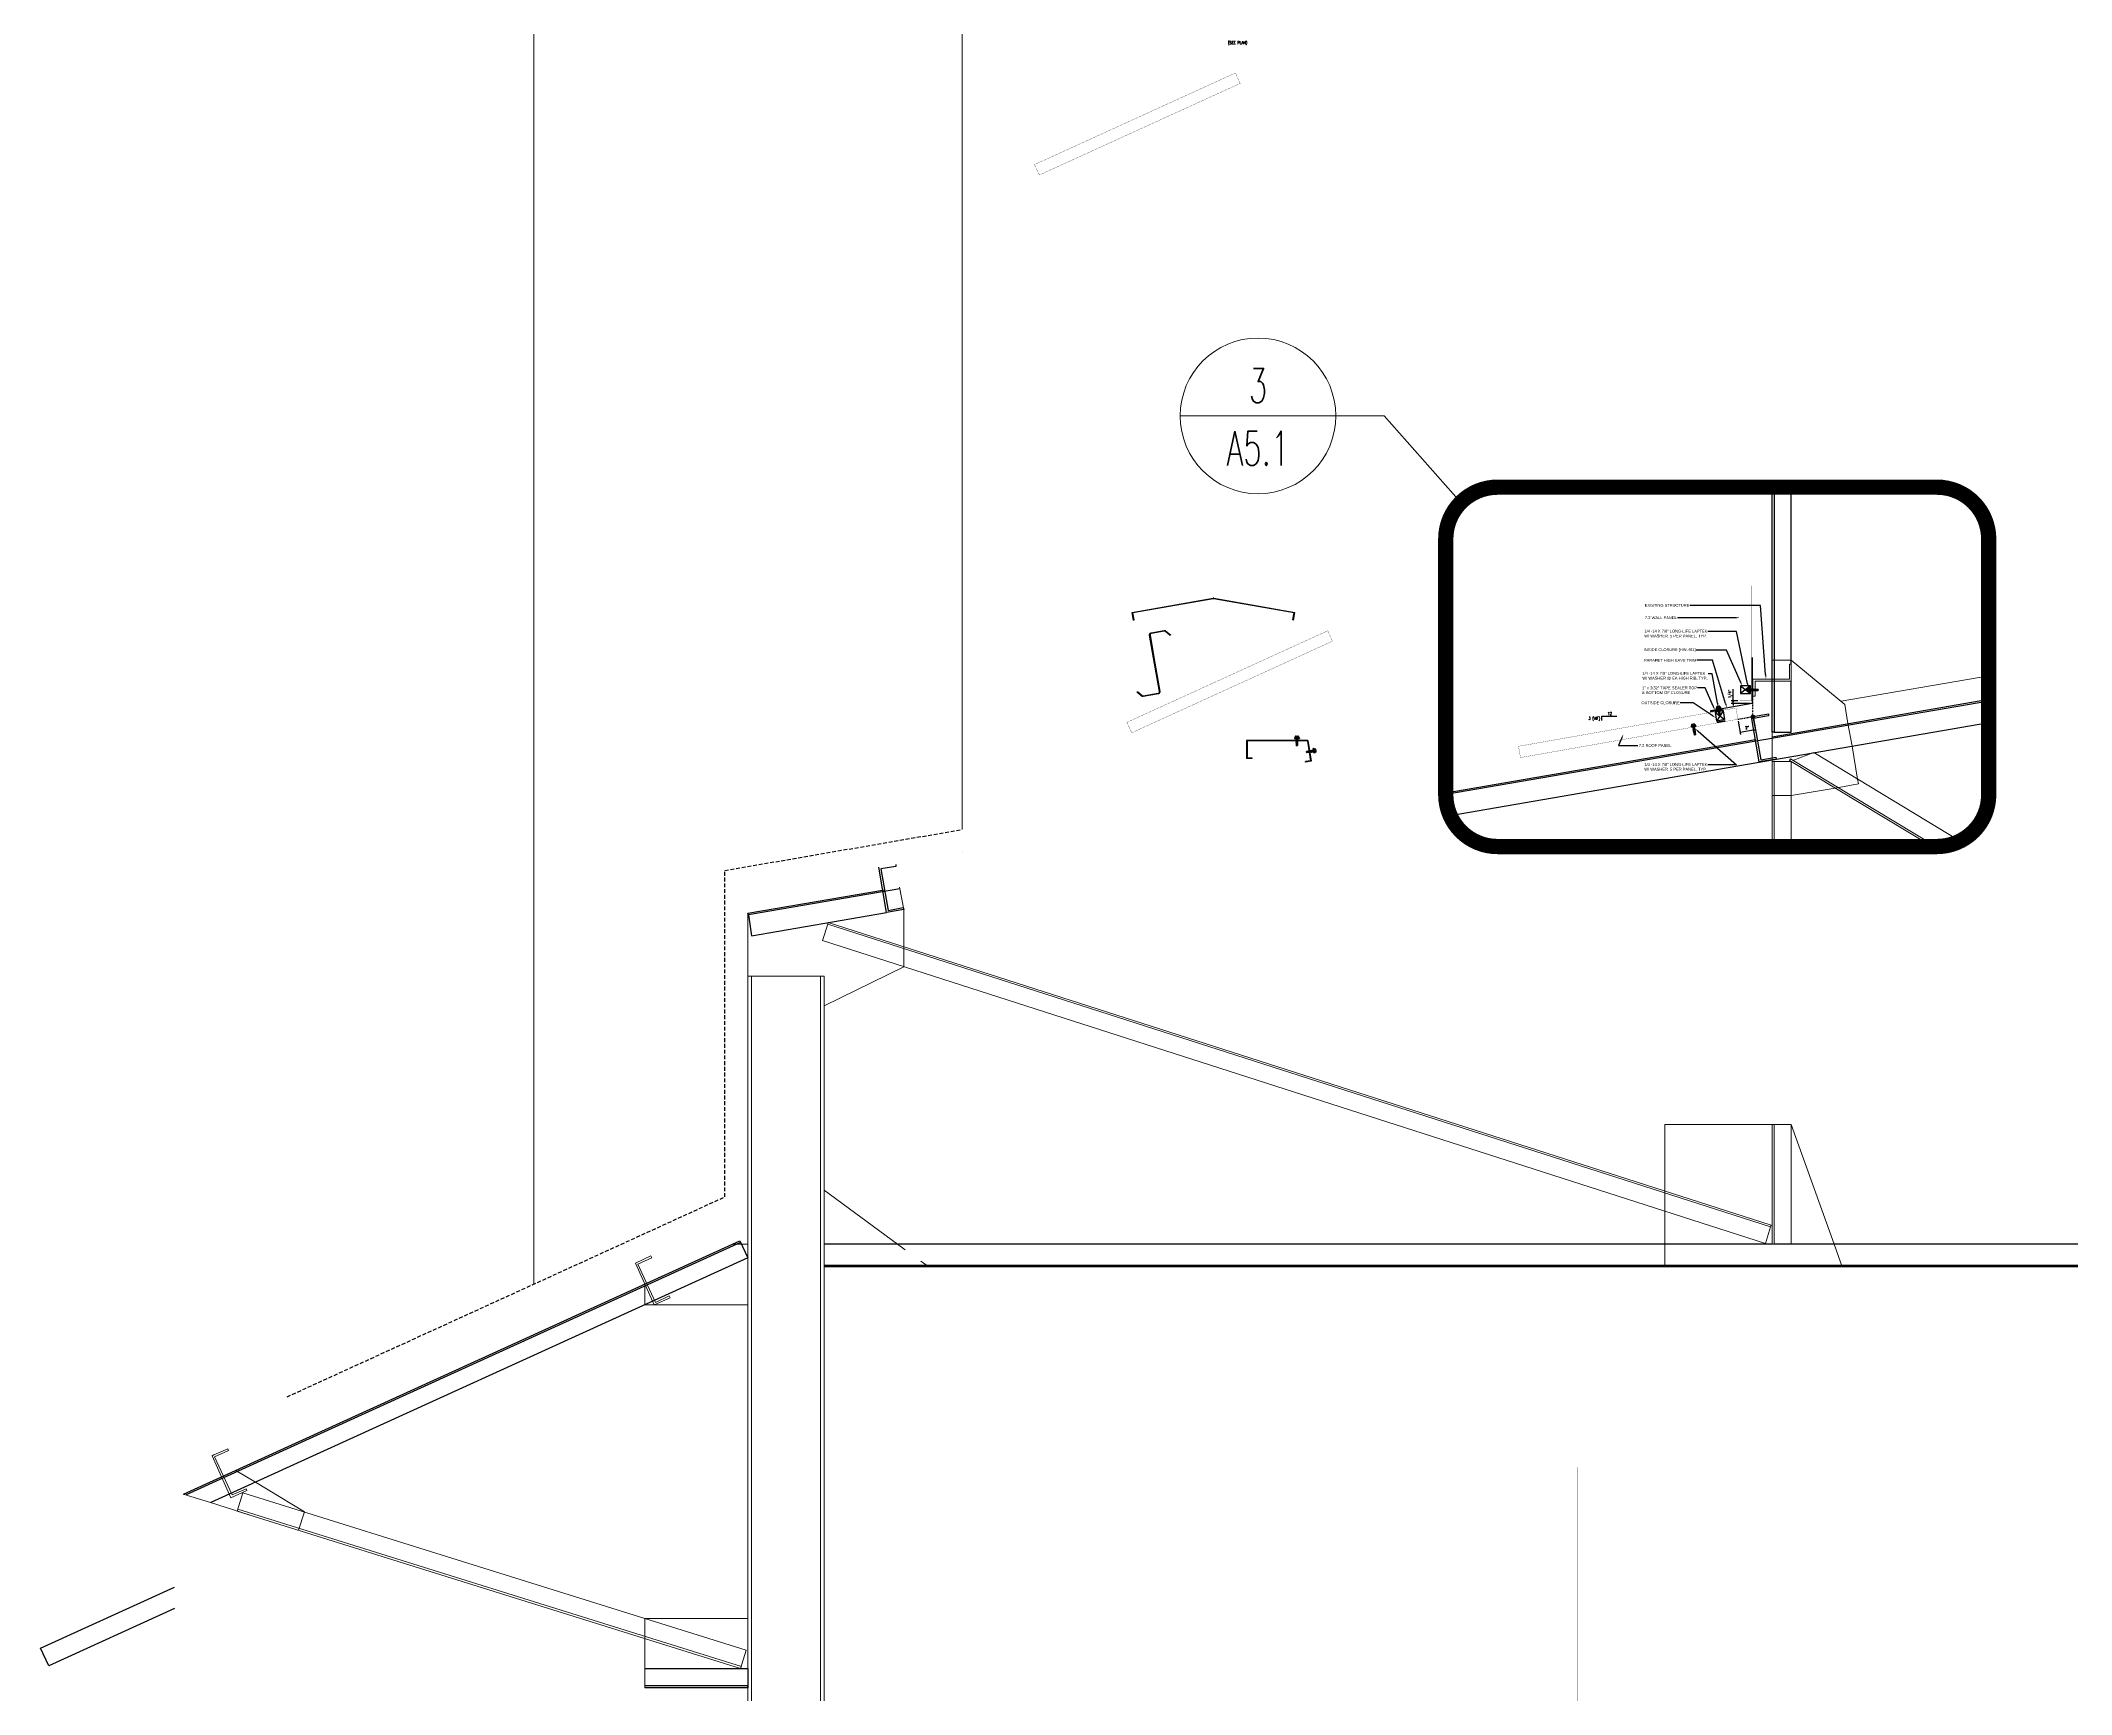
# Model space of a CAD drawing. Header units: inches. Extents: x -33163 to 19162, y -8858 to 30669.
# Drawn here: x -28619.5 to -28353.8, y -528.8 to -312.5 of the extents above; entities that cross this region are included whole.
import ezdxf
from ezdxf import colors
from ezdxf.entities.mleader import LeaderData, LeaderLine
from ezdxf.enums import TextEntityAlignment as Align
from ezdxf.math import Vec2, Vec3

# ---------------------------------------------------------------- set-up
doc = ezdxf.new("R2010")
doc.units = ezdxf.units.IN
for name, pattern in [('DASHED', [0.75, 0.5, -0.25]), ('DOT2', [0.125, 0, -0.125]), ('HIDDEN2', [0.1875, 0.125, -0.0625])]:
    doc.linetypes.add(name, pattern=pattern)
doc.layers.get('0').update_dxf_attribs({"color": 9, "lineweight": 0})
doc.layers.get('Defpoints').update_dxf_attribs({"color": 254})
for name, color, linetype, lineweight in [('07 - Roof Panels', 6, 'Continuous', 30), ('A-ANNO-SYMB-48', 12, 'Continuous', 9), ('A-ROOF-BELOW', 251, 'Continuous', 5), ('A-ROOF-EXIST', 7, 'Continuous', 30)]:
    doc.layers.add(name, color=color, linetype=linetype, lineweight=lineweight)
for name, color, linetype in [('A-ANNO-DIMS-04', 12, 'Continuous'), ('CLOSURE', 8, 'Continuous'), ('DIM-DETAILS', 7, 'Continuous'), ('FASTENER', 9, 'Continuous'), ('MARK', 1, 'Continuous'), ('SEALANT', 11, 'Continuous'), ('SECTION', 11, 'Continuous'), ('STLA', 12, 'Continuous'), ('TAPE', 9, 'Continuous'), ('TEXT', 7, 'Continuous'), ('TRIM', 4, 'Continuous'), ('TRUSS_Geometry', 12, 'Continuous')]:
    doc.layers.add(name, color=color, linetype=linetype)
doc.styles.add('ROMANS', font='romans.shx', dxfattribs={"width": 1.1})
doc.styles.add('Sheffield', font='arial.ttf', dxfattribs={"height": 0.175})
doc.styles.add('TEXT1', font='ROMANS.shx', dxfattribs={"width": 0.75, "height": 0.375})
doc.dimstyles.new('DETAIL', dxfattribs={"dimscale": 4, "dimtxt": 0.375, "dimasz": 0.0625, "dimexe": 0.0625, "dimexo": 0.0625, "dimgap": 0.0625, "dimtad": 1, "dimdec": 4, "dimzin": 3, "dimdsep": 46, "dimlunit": 4, "dimtxsty": 'TEXT1', "dimblk": 'ARCHTICK', "dimcen": 0.0625, "dimclrd": 7, "dimclre": 7, "dimclrt": 2, "dimadec": 0, "dimazin": 0, "dimtfac": 0.6, "dimtdec": 4, "dimtmove": 0, "dimatfit": 3, "dimfxl": 1, "dimfrac": 2, "dimtolj": 1, "dimtzin": 0, "dimarcsym": 0})

# ---------------------------------------------------------------- blocks, each defined once
blk = doc.blocks.new('DETL_TAG')
at = {"color": 0, "linetype": 'ByBlock'}
blk.add_line((20.36, 0), (-20.36, 0), dxfattribs=at)
blk.add_circle((0, 0), 20.36, dxfattribs=at)
at = {"color": 0, "linetype": 'ByBlock', "style": 'ROMANS', "width": 0.625}
for tag, p in [('NUMBER', (0, 7.92)), ('SHEET', (0, -8.49)), ('NOTE', (0, -28.8)), ('NOTE', (0, -40.97))]:
    blk.add_attdef(tag, text='', height=9, dxfattribs=at).set_placement(p, align=Align.MIDDLE)
blk = doc.blocks.new('A$C6938402A')
at = {"layer": 'TAPE'}
h = blk.add_hatch(dxfattribs=at)
h.set_pattern_fill('DOTS', color=256, scale=0.35, angle=270, style=0)
h.set_pattern_definition([(270, (-22.332364, -26.379487), (0.021875, -0.0109375), [0, -0.021875])])
h.paths.add_polyline_path([(-0.56, -0.04), (-0.55, -0.13), (0.44, 0.04), (0.42, 0.13)])
at = {"layer": 'SEALANT'}
for p, q in [((-0.56, -0.04), (0.42, 0.13)), ((-0.55, -0.13), (0.44, 0.04)), ((0.42, 0.13), (0.44, 0.04)), ((-0.56, -0.04), (-0.55, -0.13))]:
    blk.add_line(p, q, dxfattribs=at)
blk = doc.blocks.new('wp')
at = {"layer": 'SECTION'}
for p, q in [((-0.096, 0), (0.096, 0)), ((0, -0.096), (0, 0.096))]:
    blk.add_line(p, q, dxfattribs=at)
at = {"layer": 'SECTION', "const_width": 0.0625}
for points in [[(0, 0.031, 0.414214), (-0.031, 0, 1)], [(0, -0.031, 0.414214), (0.031, 0, 1)]]:
    blk.add_lwpolyline(points, format="xyb", dxfattribs=at)
at = {"layer": 'SECTION'}
blk.add_circle((0, 0), 0.0625, dxfattribs=at)
blk = doc.blocks.new('fz5')
at = {"layer": 'FASTENER'}
for p, q in [((-0.33, 0.07), (-0.33, 0.04)), ((-0.33, 0.04), (0.32, 0.04)), ((-0.23, 0.17), (0.21, 0.17)), ((-0.22, 0.31), (-0.22, 0.17)), ((-0.16, 0.34), (0.16, 0.34)), ((-0.14, -0.01), (0.04, 0.04)), ((-0.11, 0.31), (-0.11, 0.17)), ((-0.11, -0.03), (0.14, 0.04)), ((-0.09, 0.04), (-0.09, 0)), ((-0.09, 0.04), (0.08, 0.04)), ((0.08, 0.04), (0.13, 0.04)), ((0.08, 0.02), (0.08, -0.04)), ((0.1, 0.31), (0.1, 0.17)), ((0.14, 0.04), (0.13, 0.04)), ((0.21, 0.31), (0.21, 0.17)), ((0.32, 0.07), (0.32, 0.04)), ((-0.11, -0.03), (-0.14, -0.01)), ((-0.14, -0.1), (0.1, -0.04)), ((-0.11, -0.13), (-0.14, -0.1)), ((-0.14, -0.2), (0.1, -0.13)), ((-0.11, -0.22), (-0.14, -0.2)), ((-0.14, -0.29), (0.1, -0.22)), ((-0.11, -0.31), (-0.14, -0.29)), ((-0.14, -0.38), (0.1, -0.31)), ((-0.11, -0.4), (-0.14, -0.38)), ((-0.12, -0.46), (0.09, -0.4)), ((-0.09, -0.48), (-0.12, -0.46)), ((-0.11, -0.13), (0.14, -0.06)), ((-0.11, -0.22), (0.14, -0.15)), ((-0.11, -0.31), (0.14, -0.24)), ((-0.11, -0.4), (0.14, -0.33)), ((-0.09, -0.03), (-0.09, -0.09)), ((-0.09, -0.12), (-0.09, -0.18)), ((-0.08, -0.27), (-0.09, -0.21)), ((-0.09, -0.48), (0.12, -0.42)), ((-0.08, -0.36), (-0.08, -0.3)), ((-0.07, -0.45), (-0.08, -0.39)), ((-0.07, -0.52), (-0.07, -0.48)), ((-0.07, -0.52), (-0.07, -0.82)), ((0, -0.87), (-0.07, -0.82)), ((0, -0.85), (0.01, -0.71)), ((0, -0.87), (0.06, -0.82)), ((0.06, -0.52), (0.07, -0.44)), ((0.06, -0.52), (0.06, -0.82)), ((0.07, -0.41), (0.07, -0.35)), ((0.08, -0.07), (0.08, -0.13)), ((0.08, -0.16), (0.08, -0.21)), ((0.08, -0.22), (0.08, -0.21)), ((0.08, -0.32), (0.08, -0.25)), ((0.12, -0.42), (0.09, -0.4)), ((0.14, -0.06), (0.1, -0.04)), ((0.14, -0.15), (0.1, -0.13)), ((0.14, -0.24), (0.1, -0.22)), ((0.14, -0.33), (0.1, -0.31))]:
    blk.add_line(p, q, dxfattribs=at)
for centre, radius, start, end in [((-0.23, 0.07), 0.1, 90, 180), ((-0.16, 0.27), 0.0628, 29.8754, 150.1246), ((0, 0.14), 0.196, 56.9974, 123.0026), ((0.16, 0.27), 0.0628, 29.8754, 150.1246), ((0.22, 0.07), 0.1, 0, 90), ((-0.04, -0.72), 0.0461, 11.1445, 130.906), ((0.04, -0.85), 0.0422, 55.4585, 194.8454), ((0.07, -0.52), 0.01, 175.9484, 180)]:
    blk.add_arc(centre, radius, start, end, dxfattribs=at)
blk = doc.blocks.new('Z8X25')
at = {"layer": 'STLA'}
blk.add_lwpolyline([(-1.65, 0.75), (-1.14, 0.14, 0.221695), (-1, 0.07), (1, 0.07, 0.414214), (1.18, 0.26), (1.18, 4), (1.18, 7.74, -0.414214), (1.44, 8), (3.19, 8, -0.221695), (3.39, 7.91), (3.9, 7.3), (3.84, 7.25), (3.33, 7.86, 0.221695), (3.19, 7.93), (1.44, 7.93, 0.414214), (1.26, 7.74), (1.26, 4), (1.26, 0.26, -0.414214), (1, 0), (-1, 0, -0.221695), (-1.2, 0.09), (-1.71, 0.7)], format="xyb", close=True, dxfattribs=at)
blk = doc.blocks.new('fz2')
at = {"layer": 'FASTENER'}
for p, q in [((-0.32, 0.07), (-0.32, 0.04)), ((-0.32, 0.04), (0.32, 0.04)), ((-0.22, 0.31), (-0.22, 0.17)), ((-0.22, 0.17), (0.22, 0.17)), ((-0.16, 0.34), (0.16, 0.34)), ((-0.14, -0.02), (0.05, 0.04)), ((-0.11, 0.31), (-0.11, 0.17)), ((-0.1, -0.04), (0.14, 0.03)), ((-0.09, 0.04), (0.09, 0.04)), ((-0.09, 0.04), (-0.09, 0)), ((0.09, 0.04), (0.13, 0.04)), ((0.09, 0.02), (0.09, -0.04)), ((0.11, 0.31), (0.11, 0.17)), ((0.14, 0.03), (0.13, 0.04)), ((0.22, 0.31), (0.22, 0.17)), ((0.32, 0.07), (0.32, 0.04)), ((-0.1, -0.04), (-0.14, -0.02)), ((-0.14, -0.11), (0.1, -0.04)), ((-0.1, -0.13), (-0.14, -0.11)), ((-0.14, -0.2), (0.1, -0.13)), ((-0.1, -0.22), (-0.14, -0.2)), ((-0.14, -0.29), (0.1, -0.22)), ((-0.1, -0.31), (-0.14, -0.29)), ((-0.14, -0.38), (0.1, -0.31)), ((-0.1, -0.4), (-0.14, -0.38)), ((-0.14, -0.47), (0.1, -0.4)), ((-0.1, -0.49), (-0.14, -0.47)), ((-0.14, -0.56), (0.1, -0.49)), ((-0.1, -0.58), (-0.14, -0.56)), ((-0.14, -0.65), (0.1, -0.58)), ((-0.1, -0.67), (-0.14, -0.65)), ((-0.14, -0.74), (0.1, -0.67)), ((-0.1, -0.76), (-0.14, -0.74)), ((-0.1, -0.13), (0.14, -0.06)), ((-0.1, -0.22), (0.14, -0.15)), ((-0.1, -0.31), (0.14, -0.24)), ((-0.1, -0.4), (0.14, -0.33)), ((-0.1, -0.49), (0.14, -0.42)), ((-0.1, -0.58), (0.14, -0.51)), ((-0.1, -0.67), (0.14, -0.6)), ((-0.1, -0.76), (0.14, -0.69)), ((-0.09, -0.03), (-0.09, -0.09)), ((-0.09, -0.12), (-0.09, -0.18)), ((-0.09, -0.21), (-0.09, -0.27)), ((-0.09, -0.3), (-0.09, -0.36)), ((-0.09, -0.39), (-0.09, -0.46)), ((-0.09, -0.49), (-0.09, -0.55)), ((-0.09, -0.58), (-0.09, -0.64)), ((-0.09, -0.67), (-0.09, -0.73)), ((-0.09, -0.76), (-0.09, -1.05)), ((0, -1.11), (-0.09, -1.05)), ((0, -1.1), (0.01, -0.91)), ((0, -1.11), (0.09, -1.05)), ((0.09, -0.07), (0.09, -0.13)), ((0.09, -0.16), (0.09, -0.22)), ((0.09, -0.25), (0.09, -0.32)), ((0.09, -0.35), (0.09, -0.41)), ((0.09, -0.44), (0.09, -0.5)), ((0.09, -0.53), (0.09, -0.59)), ((0.09, -0.62), (0.09, -0.68)), ((0.09, -0.71), (0.09, -1.05)), ((0.14, -0.06), (0.1, -0.04)), ((0.14, -0.15), (0.1, -0.13)), ((0.14, -0.24), (0.1, -0.22)), ((0.14, -0.33), (0.1, -0.31)), ((0.14, -0.42), (0.1, -0.4)), ((0.14, -0.51), (0.1, -0.49)), ((0.14, -0.6), (0.1, -0.58)), ((0.14, -0.69), (0.1, -0.67))]:
    blk.add_line(p, q, dxfattribs=at)
for centre, radius, start, end in [((-0.22, 0.07), 0.1, 90, 180), ((-0.16, 0.27), 0.0628, 29.8754, 150.1246), ((0, 0.14), 0.196, 56.9974, 123.0026), ((0.16, 0.27), 0.0628, 29.8754, 150.1246), ((0.22, 0.07), 0.1, 0, 90), ((-0.05, -0.92), 0.0615, 11.1445, 130.906), ((0.05, -1.1), 0.0563, 55.4585, 194.8454)]:
    blk.add_arc(centre, radius, start, end, dxfattribs=at)
blk = doc.blocks.new('_ArchTick')
at = {"color": 0, "linetype": 'ByBlock', "const_width": 0.15}
blk.add_lwpolyline([(-0.5, -0.5), (0.5, 0.5)], dxfattribs=at)
blk = doc.blocks.new('*D346')
at = {"layer": 'Defpoints', "color": 0, "transparency": 16777216}
for p in [(-28395.48, -400.93), (-28397.45, -401.28), (-28397.15, -403.01)]:
    blk.add_point(p, dxfattribs=at)
at = {"layer": 'TEXT', "color": 7, "lineweight": -2, "transparency": 16777216}
for p, q in [((-28397.41, -401.52), (-28397.1, -403.26)), ((-28395.18, -402.66), (-28397.15, -403.01)), ((-28395.44, -401.18), (-28395.13, -402.91))]:
    blk.add_line(p, q, dxfattribs=at)
at = {"layer": 'TEXT', "color": 7, "lineweight": -2, "transparency": 16777216, "xscale": 0.25, "yscale": 0.25, "zscale": 0.25}
for p, rotation in [((-28397.15, -403.01), 190.0000000000643), ((-28395.18, -402.66), 10.00000000006423)]:
    blk.add_blockref('_ArchTick', p, dxfattribs=dict(at, rotation=rotation))
at = {"layer": 'TEXT', "color": 2, "transparency": 16777216, "insert": (-28396.24, -402.37), "char_height": 0.375, "attachment_point": 5, "rotation": 10, "style": 'TEXT1'}
blk.add_mtext('\\A1;2"', dxfattribs=at)
blk = doc.blocks.new('A$C04AA0F9A')
at = {"layer": 'STLA'}
for p, q in [((-6.14, 4.01), (4.45, 5.87)), ((4.46, 5.81), (-6.07, 3.96)), ((15.05, 3.96), (4.52, 5.81)), ((4.53, 5.87), (15.12, 4.01)), ((-5.96, 3.02), (-6.14, 4.01)), ((-5.9, 3.03), (-6.07, 3.96)), ((-5.96, 3.02), (-5.9, 3.03)), ((14.89, 3.03), (15.05, 3.96)), ((14.95, 3.02), (14.89, 3.03)), ((14.95, 3.02), (15.12, 4.01))]:
    blk.add_line(p, q, dxfattribs=at)
for radius in [0.247, 0.187]:
    blk.add_arc((4.49, 5.63), radius, 80, 100, dxfattribs=at)
blk = doc.blocks.new('fz9')
at = {"layer": 'FASTENER'}
for p, q in [((-0.32, 0.07), (-0.32, 0.04)), ((-0.32, 0.04), (0.32, 0.04)), ((-0.22, 0.31), (-0.22, 0.17)), ((-0.22, 0.17), (0.22, 0.17)), ((-0.16, 0.34), (0.16, 0.34)), ((-0.14, -0.02), (0.05, 0.04)), ((-0.11, 0.31), (-0.11, 0.17)), ((-0.1, -0.04), (0.14, 0.03)), ((-0.09, 0.04), (0.09, 0.04)), ((-0.09, 0.04), (-0.09, 0)), ((0.09, 0.04), (0.13, 0.04)), ((0.09, 0.02), (0.09, -0.04)), ((0.11, 0.31), (0.11, 0.17)), ((0.14, 0.03), (0.13, 0.04)), ((0.22, 0.31), (0.22, 0.17)), ((0.32, 0.07), (0.32, 0.04)), ((-0.1, -0.04), (-0.14, -0.02)), ((-0.14, -0.11), (0.1, -0.04)), ((-0.1, -0.13), (-0.14, -0.11)), ((-0.14, -0.2), (0.1, -0.13)), ((-0.1, -0.22), (-0.14, -0.2)), ((-0.14, -0.29), (0.1, -0.22)), ((-0.1, -0.31), (-0.14, -0.29)), ((-0.14, -0.38), (0.1, -0.31)), ((-0.1, -0.4), (-0.14, -0.38)), ((-0.14, -0.47), (0.1, -0.4)), ((-0.1, -0.49), (-0.14, -0.47)), ((-0.14, -0.56), (0.1, -0.49)), ((-0.1, -0.58), (-0.14, -0.56)), ((-0.1, -0.13), (0.14, -0.06)), ((-0.1, -0.22), (0.14, -0.15)), ((-0.1, -0.31), (0.14, -0.24)), ((-0.1, -0.4), (0.14, -0.33)), ((-0.1, -0.49), (0.14, -0.42)), ((-0.1, -0.58), (0.14, -0.51)), ((-0.09, -0.03), (-0.09, -0.09)), ((-0.09, -0.12), (-0.09, -0.18)), ((-0.09, -0.21), (-0.09, -0.27)), ((-0.09, -0.3), (-0.09, -0.36)), ((-0.09, -0.39), (-0.09, -0.46)), ((-0.09, -0.49), (-0.09, -0.55)), ((-0.09, -0.58), (-0.09, -0.87)), ((0, -0.93), (-0.09, -0.87)), ((0, -0.91), (0.01, -0.73)), ((0, -0.93), (0.09, -0.87)), ((0.09, -0.07), (0.09, -0.13)), ((0.09, -0.16), (0.09, -0.22)), ((0.09, -0.25), (0.09, -0.32)), ((0.09, -0.35), (0.09, -0.41)), ((0.09, -0.44), (0.09, -0.5)), ((0.09, -0.53), (0.09, -0.87)), ((0.14, -0.06), (0.1, -0.04)), ((0.14, -0.15), (0.1, -0.13)), ((0.14, -0.24), (0.1, -0.22)), ((0.14, -0.33), (0.1, -0.31)), ((0.14, -0.42), (0.1, -0.4)), ((0.14, -0.51), (0.1, -0.49))]:
    blk.add_line(p, q, dxfattribs=at)
for centre, radius, start, end in [((-0.22, 0.07), 0.1, 90, 180), ((-0.16, 0.27), 0.0628, 29.8754, 150.1246), ((0, 0.14), 0.196, 56.9974, 123.0026), ((0.16, 0.27), 0.0628, 29.8754, 150.1246), ((0.22, 0.07), 0.1, 0, 90), ((-0.05, -0.74), 0.0615, 11.1445, 130.906), ((0.05, -0.91), 0.0563, 55.4585, 194.8454)]:
    blk.add_arc(centre, radius, start, end, dxfattribs=at)
blk = doc.blocks.new('slopl1')
at = {"layer": 'MARK', "color": 6}
blk.add_lwpolyline([(0, 0), (0, 0.137), (0.487, 0.137)], dxfattribs=at)
at = {"layer": 'MARK', "color": 2, "style": 'TEXT1', "width": 0.75}
blk.add_text('12', height=0.0938, dxfattribs=at).set_placement((0.191, 0.178))
blk.add_attdef('SLOPL1', text='', height=0.0938, dxfattribs=at).set_placement((-0.055, 0.024), align=Align.RIGHT)

msp = doc.modelspace()

# ---------------------------------------------------------------- linework, layer by layer
at = {"layer": '07 - Roof Panels', "const_width": 0.03}
for points in [[(-28488.83539, -330.10835), (-28462.56159, -318.12573), (-28463.18402, -316.76096), (-28489.46325, -328.74606)], [(-28395.71831, -398.86903), (-28395.71831, -383.80533), (-28397.21831, -383.80533), (-28397.21831, -398.86903)], [(-28476.75574, -403.05157), (-28450.48194, -391.06895), (-28451.10437, -389.70419), (-28477.3836, -401.68929)], [(-28425.89038, -406.29158), (-28397.45184, -401.2771), (-28397.71231, -399.79989), (-28426.15674, -404.81541)], [(-28416.40508, -557.57055), (-28416.40508, -499.11418), (-28418.43677, -499.11418), (-28418.43676, -557.57055)]]:
    msp.add_lwpolyline(points, close=True, dxfattribs=at)
at = {"layer": 'A-ANNO-SYMB-48'}
msp.add_lwpolyline([(-28450.04681, -361.61061), (-28443.73782, -361.61061), (-28433.68416, -372.91401)], dxfattribs=at)
at = {"layer": 'A-ANNO-SYMB-48', "linetype": 'HIDDEN2', "const_width": 2, "flags": 128}
msp.add_lwpolyline([(-28435.66997, -377.7082), (-28435.66997, -411.14558, 0.414213562), (-28428.88997, -417.92558), (-28371.42628, -417.92558, 0.414213562), (-28364.64628, -411.14558), (-28364.64628, -377.7082, 0.414213562), (-28371.42628, -370.9282), (-28428.88997, -370.9282, 0.414213562)], format="xyb", close=True, dxfattribs=at)
at = {"layer": 'A-ROOF-BELOW', "color": 40, "linetype": 'Continuous', "lineweight": 0}
for p, q in [((-28554.94888, -121.77168), (-28554.94888, -475.14754)), ((-28498.94888, -121.77168), (-28498.94888, -415.70298))]:
    msp.add_line(p, q, dxfattribs=at)
at = {"layer": 'A-ROOF-BELOW', "linetype": 'Continuous', "lineweight": 0}
msp.add_line((-28498.94888, -418.74723), (-28498.94888, -418.75), dxfattribs=at)
at = {"layer": 'A-ROOF-EXIST', "linetype": 'DASHED'}
msp.add_lwpolyline([(-28587.23096, -489.88514), (-28529.97423, -463.74597), (-28529.97423, -421.05174), (-28498.94888, -415.70298)], dxfattribs=at)
at = {"layer": 'CLOSURE'}
for p, q in [((-28397.12533, -396.91718), (-28397.12533, -397.91718)), ((-28395.81809, -396.91718), (-28397.12533, -396.91718)), ((-28397.12533, -396.91718), (-28395.81809, -397.91718)), ((-28395.81809, -396.91718), (-28397.12533, -397.91718)), ((-28397.12533, -397.91718), (-28395.81809, -397.91718)), ((-28395.81809, -397.91718), (-28395.81809, -396.91718)), ((-28399.39974, -400.16954), (-28400.44548, -400.35393)), ((-28400.44548, -400.35393), (-28400.24176, -401.50929)), ((-28400.44548, -400.35393), (-28399.19602, -401.3249)), ((-28399.39974, -400.16954), (-28400.24176, -401.50929)), ((-28399.39974, -400.16954), (-28399.19602, -401.3249)), ((-28399.19602, -401.3249), (-28400.24176, -401.50929))]:
    msp.add_line(p, q, dxfattribs=at)
at = {"layer": 'DIM-DETAILS', "linetype": 'DOT2', "ltscale": 0.3}
for p, q in [((-28395.48222, -400.92981), (-28395.48222, -397.96902)), ((-28397.45184, -401.2771), (-28395.48222, -400.92981))]:
    msp.add_line(p, q, dxfattribs=at)
at = {"layer": 'STLA'}
for p, q in [((-28461.72641, -404.06151), (-28461.72658, -406.41243)), ((-28460.97658, -406.41245), (-28461.72658, -406.41243)), ((-28453.71635, -404.05146), (-28461.71635, -404.05146)), ((-28461.66391, -404.11396), (-28461.66407, -406.34993)), ((-28460.97657, -406.34995), (-28461.66407, -406.34993)), ((-28453.79084, -404.11396), (-28461.66391, -404.11396)), ((-28460.97658, -406.41245), (-28460.97657, -406.34995)), ((-28453.76596, -404.13508), (-28453.34282, -406.7136)), ((-28453.71635, -404.05146), (-28453.27102, -406.76516)), ((-28453.34282, -406.7136), (-28454.02124, -406.82494)), ((-28454.01112, -406.88661), (-28454.02124, -406.82494)), ((-28453.27102, -406.76516), (-28454.01112, -406.88661))]:
    msp.add_line(p, q, dxfattribs=at)
at = {"layer": 'TEXT', "color": 7}
for p, q in [((-28398.09363, -398.86903), (-28398.09363, -397.33682)), ((-28403.32763, -399.12402), (-28403.72547, -399.12402)), ((-28397.46831, -398.86903), (-28398.34363, -398.86903)), ((-28395.84662, -399.21429), (-28398.34363, -399.21429)), ((-28398.09363, -399.21429), (-28398.09363, -398.86903)), ((-28398.09363, -399.21429), (-28398.09363, -399.46429))]:
    msp.add_line(p, q, dxfattribs=at)
at = {"layer": 'TRIM'}
msp.add_lwpolyline([(-28395.59662, -393.21429), (-28395.59662, -399.21429), (-28401.01306, -400.16935, 0.911308542), (-28400.99678, -400.26168), (-28400.50438, -400.17486)], format="xyb", dxfattribs=at)
at = {"layer": 'TRUSS_Geometry', "lineweight": 25}
for points in [[(-28392.70965, -370.9282), (-28392.70965, -402.97316), (-28392.97634, -402.97316), (-28392.97634, -370.9282)], [(-28390.46966, -394.0665), (-28390.46966, -370.9282)], [(-28392.70965, -402.97316), (-28390.46966, -402.97316), (-28390.46966, -396.30649)], [(-28364.64628, -398.89483), (-28435.66997, -411.13921)], [(-28392.97634, -403.55983), (-28364.64628, -398.66327)], [(-28435.10688, -413.85083), (-28364.64628, -401.70245)], [(-28435.66997, -410.91655), (-28395.16302, -403.93316)], [(-28507.07166, -423.44876), (-28526.89634, -426.86651), (-28526.94964, -426.65317), (-28509.08074, -423.57257)], [(-28526.89634, -426.86651), (-28526.46966, -429.58652), (-28508.81634, -426.54652)], [(-28600.79477, -502.60659), (-28528.01629, -469.47983), (-28526.94964, -471.71982), (-28597.20684, -503.73124)], [(-28528.01629, -469.47983), (-28527.90969, -469.69317), (-28600.4541, -502.71336)], [(-28392.97634, -469.9065), (-28516.97634, -469.9065)], [(-28285.18963, -469.9065), (-28392.70965, -469.9065)], [(-28516.97634, -472.67982), (-28052.97634, -472.67982)], [(-28052.97634, -472.89316), (-28516.97634, -472.89316)], [(-28601.95663, -517.55316), (-28618.40875, -525.04927), (-28619.4754, -522.75597), (-28601.95663, -514.78191)], [(-28540.44297, -525.42648), (-28526.94964, -525.42648), (-28526.94964, -527.93316), (-28540.44297, -527.93316)], [(-28526.94964, -527.93316), (-28526.94964, -527.66647), (-28540.44297, -527.66647)]]:
    msp.add_lwpolyline(points, dxfattribs=at)
at = {"layer": 'TRUSS_Geometry', "lineweight": 18}
for points in [[(-28395.48301, -396.03985), (-28390.68296, -396.03985), (-28390.68296, -394.0665), (-28390.46966, -394.0665), (-28390.46966, -396.30649), (-28395.21633, -396.30649), (-28395.21633, -398.27984), (-28395.48301, -398.27984)], [(-28539.64303, -471.45318), (-28539.53636, -471.71984), (-28541.3497, -472.51984), (-28539.05636, -477.53318), (-28537.24303, -476.67984), (-28537.13636, -476.94651), (-28539.21636, -477.85318), (-28541.6697, -472.41318)], [(-28592.49636, -502.11984), (-28594.57635, -503.07984), (-28597.02964, -497.58652), (-28596.81634, -497.47983), (-28595.00303, -496.67982), (-28594.89634, -496.89316), (-28596.70965, -497.74651), (-28594.41636, -502.70651), (-28592.60296, -501.9065)]]:
    msp.add_lwpolyline(points, close=True, dxfattribs=at)
at = {"layer": 'TRUSS_Geometry', "lineweight": 13}
for points in [[(-28392.97634, -393.53317), (-28390.46966, -393.53317), (-28383.48301, -399.34649), (-28383.05633, -401.85316), (-28382.52297, -404.78651), (-28381.82969, -409.1065), (-28381.6697, -409.74651), (-28384.70965, -410.27984), (-28390.46966, -411.23984), (-28392.97634, -411.23984)], [(-28383.96299, -398.91985), (-28364.64628, -395.59256)], [(-28390.46966, -417.92558), (-28390.46966, -406.81316), (-28392.70965, -406.81316), (-28392.97634, -406.81316), (-28392.97634, -406.59982), (-28392.97634, -403.55983), (-28392.97634, -402.97316)], [(-28390.25637, -406.65317), (-28387.53631, -405.63982), (-28368.39682, -417.21112)], [(-28392.97634, -406.81316), (-28392.97634, -417.92558)], [(-28392.70965, -417.92558), (-28392.70965, -406.81316)], [(-28372.03526, -417.92558), (-28390.68296, -406.65317), (-28390.57635, -406.43983), (-28371.57573, -417.92558)], [(-28507.10964, -423.23984), (-28506.57635, -426.17315), (-28506.57635, -431.0265), (-28506.57635, -433.63982), (-28516.97634, -438.75982)], [(-28526.94964, -434.86651), (-28526.94964, -426.65317)], [(-28516.49636, -428.09315), (-28517.18963, -430.22649), (-28393.82969, -469.85316), (-28393.18963, -467.66651)], [(-28526.94964, -578.17315), (-28526.94964, -434.86651), (-28526.46966, -434.86651)], [(-28526.46966, -578.17315), (-28526.46966, -434.86651), (-28517.45632, -434.86651), (-28516.97634, -434.86651), (-28516.97634, -578.17315)], [(-28517.45632, -578.17315), (-28517.45632, -434.86651)], [(-28383.803, -472.89316), (-28384.86965, -469.9065), (-28390.46966, -454.27984), (-28392.97634, -454.27984), (-28407.00303, -454.27984), (-28407.00303, -462.97316), (-28407.00303, -465.63982), (-28407.00303, -469.9065), (-28407.00303, -472.89316)], [(-28392.97634, -454.27984), (-28392.97634, -469.9065), (-28392.70965, -469.9065), (-28392.70965, -454.27984)], [(-28390.46966, -469.9065), (-28390.46966, -454.27984)], [(-28516.97634, -462.86651), (-28507.37632, -469.9065), (-28506.36297, -470.65317)], [(-28528.97634, -469.9065), (-28527.803, -469.9065), (-28526.94964, -469.9065)], [(-28504.33636, -472.14649), (-28503.26963, -472.89316)], [(-28526.94964, -477.85316), (-28540.44297, -477.85316), (-28540.44297, -475.13315)], [(-28585.723, -507.34649), (-28584.97634, -504.9465), (-28591.37632, -501.05315), (-28593.9363, -499.50648)], [(-28592.17637, -505.31983), (-28597.24302, -503.71982), (-28600.81634, -502.59982)], [(-28527.90969, -525.42648), (-28527.803, -525.1598), (-28593.6697, -504.57317)], [(-28526.94964, -518.86651), (-28540.44297, -518.86651), (-28540.44297, -521.47987), (-28540.44297, -525.42648), (-28540.44297, -527.93316)]]:
    msp.add_lwpolyline(points, dxfattribs=at)
at = {"layer": 'TRUSS_Geometry', "lineweight": 30}
for points in [[(-28393.45632, -400.57317), (-28393.45632, -400.83981), (-28395.42963, -401.1598), (-28394.46958, -406.59982), (-28392.49628, -406.22649), (-28392.44297, -406.49313), (-28394.68296, -406.86651), (-28395.69282, -400.96688), (-28393.45632, -400.57317)], [(-28507.5897, -420.25318), (-28507.5897, -420.51983), (-28509.56301, -420.83981), (-28508.60296, -426.27984), (-28506.62966, -425.9065), (-28506.57635, -426.17315), (-28508.81634, -426.54652), (-28509.82969, -420.62652)]]:
    msp.add_lwpolyline(points, dxfattribs=at)
at = {"layer": 'TRUSS_Geometry', "lineweight": 13}
for points in [[(-28516.44297, -427.87985), (-28393.08303, -467.45318), (-28393.18963, -467.66651), (-28516.49636, -428.09315)], [(-28527.90969, -525.42648), (-28593.7763, -504.83981), (-28593.02964, -502.43983), (-28527.16302, -523.0265)]]:
    msp.add_lwpolyline(points, close=True, dxfattribs=at)

# ---------------------------------------------------------------- block references
msp.add_blockref('A$C04AA0F9A', (-28470.5486, -391.32416))
at = {"layer": 'A-ANNO-SYMB-48'}
ref = msp.add_blockref('DETL_TAG', (-28460.22929, -361.61061), dxfattribs=dict(at, xscale=0.5, yscale=0.5, zscale=0.5))
ref.add_attrib('NUMBER', '3', dxfattribs={"layer": '0', "color": 0, "linetype": 'ByBlock', "height": 4.5, "style": 'ROMANS', "width": 0.625}).set_placement((-28460.22929, -357.65075), align=Align.MIDDLE)
ref.add_attrib('SHEET', 'A5.1', dxfattribs={"layer": '0', "color": 0, "linetype": 'ByBlock', "height": 4.5, "style": 'ROMANS', "width": 0.625}).set_placement((-28460.22929, -365.85331), align=Align.MIDDLE)
at = {"layer": 'FASTENER'}
for name, p, rotation in [('fz2', (-28395.88395, -397.43707), 90), ('fz5', (-28399.98566, -399.91424), 9.99999999999983), ('fz2', (-28403.25968, -402.25879), 10)]:
    msp.add_blockref(name, p, dxfattribs=dict(at, rotation=rotation))
msp.add_blockref('fz9', (-28455.13218, -403.82595), dxfattribs=at)
at = {"layer": 'FASTENER', "xscale": -1, "rotation": 279.9999999999781}
msp.add_blockref('fz9', (-28452.99164, -405.42639), dxfattribs=at)
at = {"layer": 'MARK', "xscale": 4, "yscale": 4, "zscale": 4}
msp.add_blockref('slopl1', (-28415.26037, -401.44149), dxfattribs=at).add_auto_attribs({'SLOPL1': '3 (VIF)'})
at = {"layer": 'STLA', "rotation": 9.999999999999977}
msp.add_blockref('Z8X25', (-28474.25041, -398.11921), dxfattribs=at)
at = {"layer": 'TEXT'}
for p in [(-28399.88173, -400.07505), (-28399.61797, -401.5709)]:
    msp.add_blockref('A$C6938402A', p, dxfattribs=at)
at = {"layer": 'TEXT', "color": 7, "xscale": 0.25, "yscale": 0.25, "zscale": 0.25}
for p, rotation in [((-28398.09363, -398.86903), 270), ((-28398.09363, -399.21429), 90)]:
    msp.add_blockref('_ArchTick', p, dxfattribs=dict(at, rotation=rotation))
at = {"layer": 'TEXT', "xscale": 2.999999999999999, "yscale": 2.999999999999999, "zscale": 2.999999999999999, "rotation": 14.47372222870316}
msp.add_blockref('wp', (-28395.48301, -400.92676), dxfattribs=at)
at = {"layer": 'TEXT', "xscale": 3, "yscale": 3, "zscale": 3}
msp.add_blockref('wp', (-28395.48222, -400.92981), dxfattribs=at)

# ---------------------------------------------------------------- texts
at = {"layer": 'TEXT', "style": 'TEXT1', "width": 0.75}
msp.add_text('(SEE PLAN)', height=0.375, dxfattribs=at).set_placement((-28464.16245, -312.98132))
at = {"layer": 'TEXT', "color": 2, "style": 'TEXT1', "width": 0.75}
msp.add_text('1/4"', height=0.375, rotation=90, dxfattribs=at).set_placement((-28398.32817, -398.50621))

# ---------------------------------------------------------------- dimensions: what is measured, and where the dimension line sits
at = {"layer": 'TEXT'}
dim = msp.add_aligned_dim(p1=(-28395.48222, -400.92981), p2=(-28397.45184, -401.2771), distance=1.75951, dimstyle='DETAIL', dxfattribs=at)
dim.commit()
dim.dimension.update_dxf_attribs({"geometry": '*D346', "text_midpoint": (-28396.24367, -402.37021)})

# ---------------------------------------------------------------- leaders
at = {"layer": 'A-ANNO-DIMS-04'}
ml = msp.add_multileader_mtext('Standard', dxfattribs=at)
ml.set_content('\\A1;EXISTING STRUCTURE', color=256, style='Sheffield')
ml.set_leader_properties()
ml.build(insert=Vec2(0, 0))
ml.multileader.update_dxf_attribs({"dogleg_length": 0.5, "arrow_head_size": 0.6})
ctx = ml.context
ctx.base_point, ctx.char_height, ctx.arrow_head_size, ctx.landing_gap_size, ctx.plane_origin = Vec3(-28409.75712, -386.38437), 0.375, 0.6, 0.125, Vec3(-28393.68057, -388.28391)
notes = []
notes.append((ctx, [(0, (1, 1, 0), (-28394.48661, -386.38437), (-1, 0), 9.26889, [(0, [(-28393.77997, -396.03985)], 0, [])])]))
ctx.mtext.insert, ctx.mtext.width, ctx.mtext.flow_direction = Vec3(-28409.63212, -386.19367), 6.5651536, 5
ml = msp.add_multileader_mtext('Standard', dxfattribs=at)
ml.set_content('\\A1;7.2 WALL PANEL', color=256, style='Sheffield')
ml.set_leader_properties()
ml.build(insert=Vec2(0, 0))
ml.multileader.update_dxf_attribs({"dogleg_length": 0.5, "arrow_head_size": 0.6})
ctx = ml.context
ctx.base_point, ctx.char_height, ctx.arrow_head_size, ctx.landing_gap_size, ctx.plane_origin = Vec3(-28409.74646, -387.99862), 0.375, 0.6, 0.125, Vec3(-28393.56834, -389.89817)
notes.append((ctx, [(0, (1, 1, 0), (-28404.52739, -387.99862), (-1, 0), 0.84867, [(0, [(-28397.21831, -387.99862)], 0, [])])]))
ctx.mtext.insert, ctx.mtext.width, ctx.mtext.flow_direction = Vec3(-28409.62146, -387.81112), 5.5597873, 5
ml = msp.add_multileader_mtext('Standard', dxfattribs=at)
ml.set_content('1/4 -14 X 7/8" LONG-LIFE LAPTEK W/ WASHER. 5 PER PANEL, TYP.', color=256, style='Sheffield')
ml.set_leader_properties()
ml.build(insert=Vec2(0, 0))
ml.multileader.update_dxf_attribs({"dogleg_length": 0.5, "arrow_head_size": 0.6})
ctx = ml.context
ctx.base_point, ctx.char_height, ctx.arrow_head_size, ctx.landing_gap_size, ctx.plane_origin = Vec3(-28409.82732, -389.79588), 0.375, 0.6, 0.125, Vec3(-28387.34572, -393.08756)
notes.append((ctx, [(0, (1, 1, 0), (-28397.64721, -389.79588), (-1, 0), 3.7369, [(0, [(-28396.05514, -397.22167)], 0, [])])]))
ctx.mtext.insert, ctx.mtext.width, ctx.mtext.flow_direction = Vec3(-28409.70232, -389.57129), 8.4259658, 5
ml = msp.add_multileader_mtext('Standard', dxfattribs=at)
ml.set_content('\\A1;INSIDE CLOSURE [HW-461]', color=256, style='Sheffield')
ml.set_leader_properties()
ml.build(insert=Vec2(0, 0))
ml.multileader.update_dxf_attribs({"dogleg_length": 0.5, "arrow_head_size": 0.6})
ctx = ml.context
ctx.base_point, ctx.char_height, ctx.arrow_head_size, ctx.landing_gap_size, ctx.plane_origin = Vec3(-28409.88288, -392.23405), 0.375, 0.6, 0.125, Vec3(-28393.95035, -396.31786)
notes.append((ctx, [(0, (1, 1, 0), (-28398.9252, -392.23405), (-1, 0), 4.00782, [(0, [(-28396.88854, -396.91718)], 0, [])])]))
ctx.mtext.insert, ctx.mtext.width, ctx.mtext.flow_direction = Vec3(-28409.75788, -391.99449), 7.0054201, 5
ml = msp.add_multileader_mtext('Standard', dxfattribs=at)
ml.set_content('1/4 -14 X 7/8" LONG-LIFE LAPTEK W/ WASHER @ EA HIGH RIB, TYP.', color=256, style='Sheffield')
ml.set_leader_properties()
ml.build(insert=Vec2(0, 0))
ml.multileader.update_dxf_attribs({"dogleg_length": 0.5, "arrow_head_size": 0.6})
ctx = ml.context
ctx.base_point, ctx.char_height, ctx.arrow_head_size, ctx.landing_gap_size, ctx.plane_origin = Vec3(-28410.08225, -395.33228), 0.375, 0.6, 0.125, Vec3(-28387.54533, -398.62396)
notes.append((ctx, [(0, (1, 1, 0), (-28400.79911, -395.33228), (-1, 0), 0.54883, [(0, [(-28400.02134, -399.74671)], 0, [])])]))
ctx.mtext.insert, ctx.mtext.width, ctx.mtext.flow_direction = Vec3(-28409.95725, -395.08966), 8.6255718, 5
ml = msp.add_multileader_mtext('Standard', dxfattribs=at)
ml.set_content('\\A1;PARAPET HIGH EAVE TRIM ', color=256, style='Sheffield')
ml.set_leader_properties()
ml.build(insert=Vec2(0, 0))
ml.multileader.update_dxf_attribs({"dogleg_length": 0.5, "arrow_head_size": 0.6})
ctx = ml.context
ctx.base_point, ctx.char_height, ctx.arrow_head_size, ctx.landing_gap_size, ctx.plane_origin = Vec3(-28409.87304, -393.57432), 0.375, 0.6, 0.125, Vec3(-28393.95035, -397.65813)
notes.append((ctx, [(0, (1, 1, 0), (-28400.78444, -393.57432), (-1, 0), 2.04895, [(0, [(-28398.88187, -399.79357)], 0, [])])]))
ctx.mtext.insert, ctx.mtext.width, ctx.mtext.flow_direction = Vec3(-28409.74804, -393.38363), 7.5076664, 5
ml = msp.add_multileader_mtext('Standard', dxfattribs=at)
ml.set_content('1" x 3/32" TAPE SEALER TOP & BOTTOM OF CLOSURE', color=256, style='Sheffield')
ml.set_leader_properties()
ml.build(insert=Vec2(0, 0))
ml.multileader.update_dxf_attribs({"dogleg_length": 0.5, "arrow_head_size": 0.6})
ctx = ml.context
ctx.base_point, ctx.char_height, ctx.arrow_head_size, ctx.landing_gap_size, ctx.plane_origin = Vec3(-28410.11328, -397.17782), 0.375, 0.6, 0.125, Vec3(-28389.46187, -400.4695)
notes.append((ctx, [(0, (1, 1, 0), (-28401.75432, -397.17782), (-1, 0), 1.00366, [(0, [(-28400.44502, -400.11518)], 0, [])])]))
ctx.mtext.insert, ctx.mtext.width, ctx.mtext.flow_direction = Vec3(-28409.98828, -396.98597), 7.4941015, 5
ml = msp.add_multileader_mtext('Standard', dxfattribs=at)
ml.set_content('\\A1;OUTSIDE CLOSURE ', color=256, style='Sheffield')
ml.set_leader_properties()
ml.build(insert=Vec2(0, 0))
ml.multileader.update_dxf_attribs({"dogleg_length": 0.5, "arrow_head_size": 0.6})
ctx = ml.context
ctx.base_point, ctx.char_height, ctx.arrow_head_size, ctx.landing_gap_size, ctx.plane_origin = Vec3(-28410.19445, -399.12402), 0.375, 0.6, 0.125, Vec3(-28396.03917, -403.18852)
notes.append((ctx, [(0, (1, 1, 0), (-28403.32763, -399.12402), (-1, 0), 1.66355, [(0, [(-28400.31175, -401.11237)], 0, [])])]))
ctx.mtext.insert, ctx.mtext.width, ctx.mtext.flow_direction = Vec3(-28410.06945, -398.93332), 5.5911172, 5
ml = msp.add_multileader_mtext('Standard', dxfattribs=at)
ml.set_content('\\A1;7.2 ROOF PANEL', color=256, style='Sheffield')
ml.set_leader_properties()
ml.build(insert=Vec2(0, 0))
ml.multileader.update_dxf_attribs({"dogleg_length": 0.5, "arrow_head_size": 0.6})
ctx = ml.context
ctx.base_point, ctx.char_height, ctx.arrow_head_size, ctx.landing_gap_size, ctx.plane_origin = Vec3(-28410.53742, -404.70586), 0.375, 0.6, 0.125, Vec3(-28393.61896, -406.6054)
notes.append((ctx, [(1, (1, 1, 0), (-28413.05229, -404.70586), (1, 0), 2.51487, [(0, [(-28412.42489, -403.22803)], 0, [])])]))
ctx.mtext.insert, ctx.mtext.width, ctx.mtext.flow_direction = Vec3(-28410.41242, -404.51516), 5.5597873, 5
ml = msp.add_multileader_mtext('Standard', dxfattribs=at)
ml.set_content('1/4 -14 X 7/8" LONG-LIFE LAPTEK W/ WASHER. 5 PER PANEL, TYP.', color=256, style='Sheffield')
ml.set_leader_properties()
ml.build(insert=Vec2(0, 0))
ml.multileader.update_dxf_attribs({"dogleg_length": 0.5, "arrow_head_size": 0.6})
ctx = ml.context
ctx.base_point, ctx.char_height, ctx.arrow_head_size, ctx.landing_gap_size, ctx.plane_origin = Vec3(-28409.82732, -407.23005), 0.375, 0.6, 0.125, Vec3(-28387.34572, -410.52174)
notes.append((ctx, [(0, (1, 1, 0), (-28397.64721, -407.23005), (-1, 0), 3.7369, [(0, [(-28403.10032, -402.46362)], 0, [])])]))
ctx.mtext.insert, ctx.mtext.width, ctx.mtext.flow_direction = Vec3(-28409.70232, -407.00546), 8.4259658, 5
for ctx, leaders in notes:
    for number, flags, end, landing, length, lines in leaders:
        leader = LeaderData()
        leader.index, (leader.has_last_leader_line, leader.has_dogleg_vector, leader.attachment_direction) = number, flags
        leader.last_leader_point, leader.dogleg_vector, leader.dogleg_length = Vec3(end), Vec3(landing), length
        for number, points, colour, breaks in lines:
            line = LeaderLine()
            line.index, line.vertices, line.color, line.breaks = number, Vec3.list(points), colors.encode_raw_color(colour), breaks
            leader.lines.append(line)
        ctx.leaders.append(leader)

doc.saveas('drawing.dxf')
